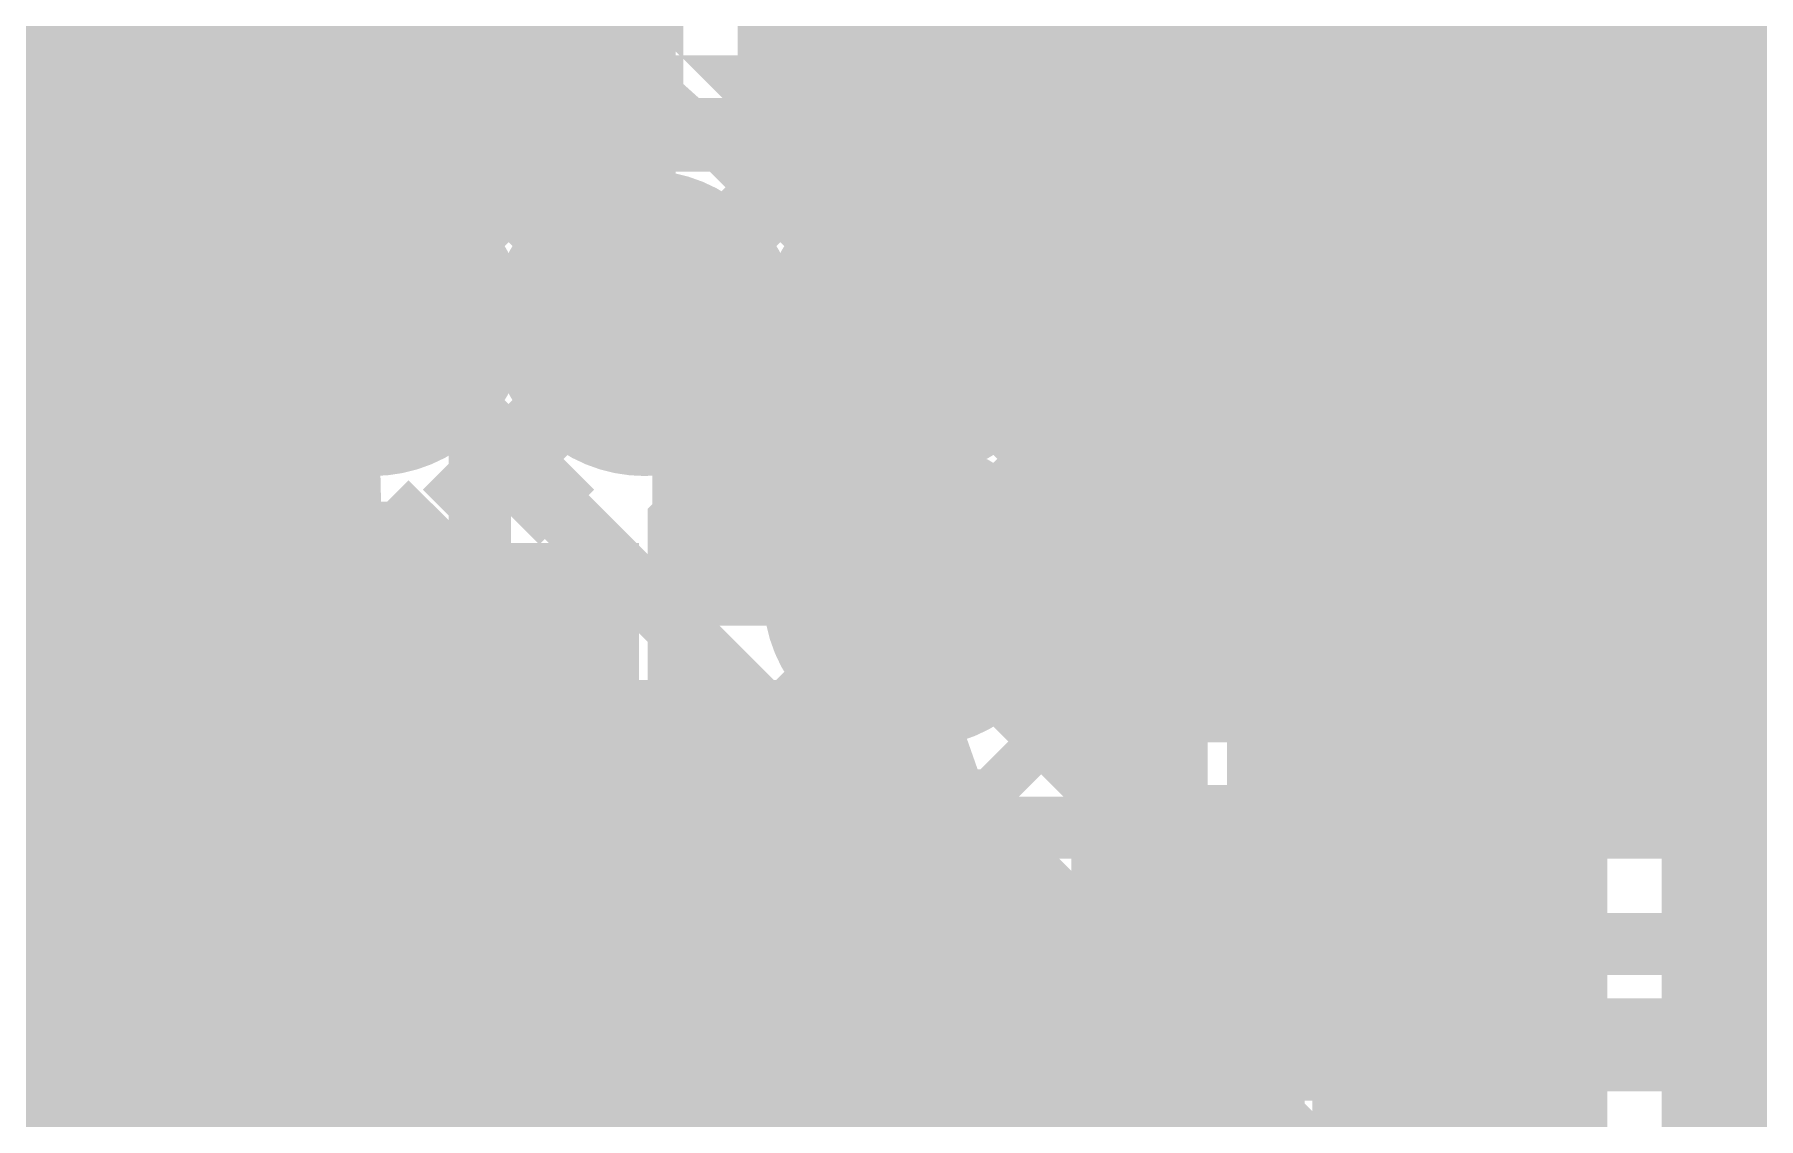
# Model space of a CAD drawing. Extents: x -72 to 72, y -47 to 50.
# Drawn here: x 27.09 to 32.73, y 8.7 to 12.25 of the extents above; entities that cross this region are included whole.
import ezdxf

# ---------------------------------------------------------------- set-up
doc = ezdxf.new("R2010")
doc.units = 0
doc.header["$MEASUREMENT"] = 0
doc.layers.get('0').update_dxf_attribs({"linetype": 'CONTINUOUS'})
for name, color, linetype in [('22-303-0_BOT', 7, 'CONTINUOUS'), ('22-303-0_DRD', 7, 'CONTINUOUS'), ('22-303-0_GND', 6, 'CONTINUOUS'), ('22-303-0_IN1', 4, 'CONTINUOUS'), ('22-303-0_IN2', 3, 'CONTINUOUS'), ('22-303-0_PWR', 5, 'CONTINUOUS'), ('22-303-0_SMB', 10, 'CONTINUOUS'), ('22-303-0_SMT', 14, 'CONTINUOUS'), ('22-303-0_SPB', 9, 'CONTINUOUS'), ('22-303-0_SPT', 12, 'CONTINUOUS'), ('22-303-0_SSB', 11, 'CONTINUOUS'), ('22-303-0_SST', 13, 'CONTINUOUS'), ('22-303-0_TOP', 8, 'CONTINUOUS'), ('THRUHOLE_TAP', 7, 'CONTINUOUS')]:
    doc.layers.add(name, color=color, linetype=linetype)

# ---------------------------------------------------------------- blocks, each defined once
blk = doc.blocks.new('RECTANGLE_4')
blk.add_solid([(0.4826, 0.4064), (0.4826, -0.4064), (-0.4826, 0.4064), (-0.4826, -0.4064)])
blk = doc.blocks.new('ROUND_48')
at = {"const_width": 0.29972}
blk.add_lwpolyline([(-0.14986, 0, 1), (0.14986, 0, 1)], format="xyb", close=True, dxfattribs=at)
blk = doc.blocks.new('OBLONG_61')
at = {"const_width": 0.29972}
blk.add_lwpolyline([(0, 0.59944), (0, -0.59944)], dxfattribs=at)
at = {"const_width": 0.14986}
for points in [[(-0.07493, 0.59944, 1), (0.07493, 0.59944, 1)], [(-0.07493, -0.59944, 1), (0.07493, -0.59944, 1)]]:
    blk.add_lwpolyline(points, format="xyb", close=True, dxfattribs=at)
blk = doc.blocks.new('ROUND_81')
at = {"const_width": 0.0635}
blk.add_lwpolyline([(-0.03175, 0, 1), (0.03175, 0, 1)], format="xyb", close=True, dxfattribs=at)
blk = doc.blocks.new('ROUND_82')
at = {"const_width": 0.50038}
blk.add_lwpolyline([(-0.25019, 0, 1), (0.25019, 0, 1)], format="xyb", close=True, dxfattribs=at)
blk = doc.blocks.new('ROUND_83')
at = {"const_width": 0.50038}
blk.add_lwpolyline([(-0.25019, 0, 1), (0.25019, 0, 1)], format="xyb", close=True, dxfattribs=at)
blk = doc.blocks.new('ROUND_53')
at = {"const_width": 0.29972}
blk.add_lwpolyline([(-0.14986, 0, 1), (0.14986, 0, 1)], format="xyb", close=True, dxfattribs=at)
blk = doc.blocks.new('RECTANGLE_2')
blk.add_solid([(0.63627, 0.51308), (0.63627, -0.51308), (-0.63627, 0.51308), (-0.63627, -0.51308)])
blk = doc.blocks.new('RECTANGLE_10')
blk.add_solid([(1.12522, 1.14935), (1.12522, -1.14935), (-1.12522, 1.14935), (-1.12522, -1.14935)])
blk = doc.blocks.new('ROUND_95')
at = {"const_width": 0.10033}
blk.add_lwpolyline([(-0.050164, 0, 1), (0.050164, 0, 1)], format="xyb", close=True, dxfattribs=at)

msp = doc.modelspace()

# ---------------------------------------------------------------- linework, layer by layer
at = {"layer": '22-303-0_BOT'}
for points, const_width in [([(21.59, 15.24), (23.495, 13.335), (26.924, 13.335), (28.2702, 11.9888), (30.734, 11.9888), (31.75, 11.9888)], 0.381), ([(26.71826, 12.8397), (27.79776, 11.7602)], 0.254), ([(27.1018, 12.45616), (27.1018, 10.93724)], 0.254), ([(27.3304, 12.22756), (27.3304, 10.70864)], 0.254), ([(27.36596, 12.192), (26.83764, 12.192)], 0.254), ([(27.559, 11.99896), (27.559, 10.4775)], 0.254), ([(31.75, 11.9888), (30.734, 11.9888), (30.734, 0.254)], 0.381), ([(31.75, 0.5588), (31.4452, 0.254), (30.734, 0.254), (30.734, 11.9888), (31.75, 11.9888)], 0.381), ([(33.655, 11.9888), (31.75, 11.9888)], 0.381), ([(27.59456, 11.9634), (26.89352, 11.9634)], 0.254), ([(27.24404, 8.89), (27.24404, 10.21842), (26.289, 11.176), (26.289, 11.938)], 0.2032), ([(27.76982, 11.7348), (26.85796, 11.7348)], 0.254), ([(27.7876, 11.77036), (27.7876, 11.75004)], 0.254), ([(27.62504, 11.5062), (26.71064, 11.5062)], 0.254), ([(32.8676, 11.5062), (32.5374, 11.5062)], 0.254), ([(32.5374, 11.4935), (32.5374, 11.2776)], 0.254), ([(32.8676, 11.4935), (32.5374, 11.4935)], 0.254), ([(32.5882, 11.4935), (32.5882, 6.7564)], 0.254), ([(32.8168, 11.4935), (32.8168, 10.08888)], 0.254), ([(26.6954, 11.34364), (27.52852, 10.51052)], 0.254), ([(27.58948, 11.2776), (26.76144, 11.2776)], 0.254), ([(28.194, 11.303), (28.194, 11.27252), (28.54452, 10.922), (28.54452, 8.89)], 0.2032), ([(29.19476, 8.89), (29.19476, 10.65276), (29.21, 10.668), (29.21, 11.176), (29.083, 11.303)], 0.2032), ([(31.2166, 11.2776), (31.2166, 9.6774)], 0.254), ([(34.7472, 11.2776), (31.2293, 11.2776)], 0.254), ([(32.5374, 11.2776), (31.2293, 11.2776)], 0.254), ([(31.2293, 11.2776), (31.2293, 9.6774)], 0.254), ([(31.2293, 11.2776), (31.2293, 9.6774)], 0.254), ([(31.4452, 11.2776), (31.4452, 9.6774)], 0.254), ([(31.6738, 11.2776), (31.6738, 9.6774)], 0.254), ([(31.9024, 11.2776), (31.9024, 9.6774)], 0.254), ([(32.131, 11.2776), (32.131, 9.6774)], 0.254), ([(32.3596, 11.2776), (32.3596, 9.6774)], 0.254), ([(27.64536, 11.049), (26.99004, 11.049)], 0.254), ([(34.7472, 11.049), (31.2293, 11.049)], 0.254), ([(27.83078, 10.8204), (27.21864, 10.8204)], 0.254), ([(27.7876, 10.85596), (27.7876, 9.9314)], 0.254), ([(34.13252, 10.8204), (31.2293, 10.8204)], 0.254), ([(28.0162, 10.72388), (28.0162, 9.92632)], 0.254), ([(28.13812, 10.70102), (28.13812, 9.87298)], 0.254), ([(28.13812, 10.5918), (27.44724, 10.5918)], 0.254), ([(33.89376, 10.5918), (31.2293, 10.5918)], 0.254), ([(31.877, 10.541), (31.877, 9.1694), (31.6738, 8.9662), (31.75, 8.9662)], 0.2032), ([(28.13812, 10.3632), (27.62504, 10.3632)], 0.254), ([(29.972, 10.414), (29.845, 10.287), (29.845, 8.89)], 0.2032), ([(29.845, 8.89), (29.845, 10.287), (29.972, 10.414)], 0.2032), ([(33.81756, 10.3632), (31.2293, 10.3632)], 0.254), ([(27.65044, 10.21842), (27.65044, 9.87298)], 0.254), ([(28.13812, 10.1346), (27.65044, 10.1346)], 0.254), ([(33.8328, 10.1346), (31.2293, 10.1346)], 0.254), ([(32.71266, 10.08888), (32.71266, 8.48106)], 0.254), ([(33.8455, 10.08888), (32.71266, 10.08888)], 0.254), ([(27.7114, 9.906), (27.65044, 9.906)], 0.254), ([(28.13812, 9.906), (28.07716, 9.906)], 0.254), ([(32.71266, 9.906), (31.2293, 9.906)], 0.254), ([(32.71266, 9.6774), (31.2293, 9.6774)], 0.254), ([(32.5374, 9.6774), (31.2293, 9.6774)], 0.254), ([(31.75, 9.6774), (31.75, 8.9662)], 0.254), ([(32.5374, 9.6774), (32.5374, 8.255)], 0.254), ([(32.71266, 9.4488), (32.5374, 9.4488)], 0.254), ([(32.71266, 9.271), (33.655, 9.271)], 0.254), ([(32.71266, 9.2202), (32.5374, 9.2202)], 0.254), ([(32.5374, 8.9662), (31.75, 8.9662)], 0.254), ([(32.71266, 8.9916), (32.5374, 8.9916)], 0.254), ([(27.89428, 8.89), (27.89428, 7.19328)], 0.2032), ([(27.89428, 8.89), (27.89428, 7.19328)], 0.2032), ([(32.71266, 8.763), (32.5374, 8.763)], 0.254)]:
    msp.add_lwpolyline(points, dxfattribs=dict(at, const_width=const_width))
at = {"layer": '22-303-0_BOT', "const_width": 0.254}
for points in [[(27.79776, 11.7602, 0.2175125), (27.58899, 11.303)], [(27.58948, 11.303, 0.3873554), (28.13812, 10.70102)], [(27.65044, 10.21842, 0.1989124), (27.53141, 10.50579)], [(27.89428, 9.9441, 0.1425298), (27.65035, 9.87312)], [(28.13812, 9.87298, 0.1425287), (27.89428, 9.94393)]]:
    msp.add_lwpolyline(points, format="xyb", dxfattribs=at)
at = {"layer": '22-303-0_DRD', "const_width": 0.254}
for points in [[(28.829, 11.938), (27.559, 10.668)], [(28.829, 10.668), (27.559, 11.938)], [(29.718, 11.938), (28.448, 10.668)], [(29.718, 10.668), (28.448, 11.938)], [(30.607, 11.938), (29.337, 10.668)], [(30.607, 10.668), (29.337, 11.938)], [(32.512, 11.176), (31.242, 9.906)], [(32.512, 9.906), (31.242, 11.176)], [(32.512, 11.176), (31.242, 9.906)], [(32.512, 9.906), (31.242, 11.176)], [(32.512, 11.176), (31.242, 9.906)], [(32.512, 9.906), (31.242, 11.176)], [(30.607, 11.049), (29.337, 9.779)], [(30.607, 9.779), (29.337, 11.049)], [(30.607, 11.049), (29.337, 9.779)], [(30.607, 9.779), (29.337, 11.049)], [(33.909, 7.62), (32.639, 8.89)]]:
    msp.add_lwpolyline(points, dxfattribs=at)
at = {"layer": '22-303-0_IN1'}
for points, const_width in [([(27.89428, 7.19328), (27.89428, 10.07872), (27.051, 10.922), (27.051, 21.59), (24.765, 23.876), (24.765, 26.035), (24.511, 26.289)], 0.2032), ([(26.67, 24.384), (27.432, 23.622), (27.432, 11.176), (28.194, 10.414), (29.972, 10.414)], 0.2032), ([(29.083, 11.303), (29.083, 20.955), (30.353, 22.225), (33.274, 22.225), (35.433, 20.066), (36.83, 20.066)], 0.2032), ([(25.654, 17.018), (25.273, 16.637), (25.273, 13.716), (25.29586, 13.6906), (25.29586, 11.66114), (26.162, 10.795), (26.543, 10.795), (27.305, 10.033), (27.305, 4.572), (25.273, 2.54), (25.273, 2.413)], 0.2032), ([(35.687, 8.128), (35.687, 10.541), (34.671, 11.557), (30.734, 11.557), (29.845, 12.446), (29.845, 13.208)], 0.2032), ([(29.972, 10.414), (31.75, 8.636), (31.75, -4.826)], 0.2032), ([(28.30068, 10.0076), (28.30068, 7.64032)], 0.254), ([(29.52496, 10.0076), (28.30068, 10.0076)], 0.254), ([(28.321, 10.0076), (28.321, 7.62254)], 0.254), ([(28.5496, 10.0076), (28.5496, 7.59714)], 0.254), ([(28.7782, 10.0076), (28.7782, 7.66318)], 0.254), ([(29.0068, 10.0076), (29.0068, 7.63778)], 0.254), ([(29.2354, 10.0076), (29.2354, 7.50824)], 0.254), ([(29.464, 10.0076), (29.464, 3.2639)], 0.254), ([(29.6926, 9.87806), (29.6926, 3.3782)], 0.254), ([(29.9212, 9.81202), (29.9212, 3.39344)], 0.254), ([(29.972, 9.80948), (29.99991, 9.81012)], 0.254), ([(29.972, 9.80948), (29.99991, 9.81012)], 0.254), ([(29.99994, 9.80948), (31.3436, 8.46836)], 0.254), ([(30.03296, 9.779), (28.30068, 9.779)], 0.254), ([(30.1498, 9.66216), (30.1498, 3.3147)], 0.254), ([(30.26156, 9.5504), (28.30068, 9.5504)], 0.254), ([(30.3784, 9.43356), (30.3784, 3.07848)], 0.254), ([(30.49016, 9.3218), (28.30068, 9.3218)], 0.254), ([(30.607, 9.20496), (30.607, -4.50596)], 0.254), ([(30.71876, 9.0932), (28.30068, 9.0932)], 0.254), ([(30.8356, 8.97636), (30.8356, -4.73456)], 0.254), ([(30.94736, 8.8646), (28.30068, 8.8646)], 0.254), ([(31.0642, 8.74776), (31.0642, -4.96316)], 0.254), ([(31.17596, 8.636), (28.30068, 8.636)], 0.254)]:
    msp.add_lwpolyline(points, dxfattribs=dict(at, const_width=const_width))
at = {"layer": '22-303-0_IN1', "const_width": 0.254}
msp.add_lwpolyline([(29.52496, 10.0076, 0.2113087), (29.972, 9.80984)], format="xyb", dxfattribs=at)
msp.add_lwpolyline([(29.52496, 10.0076, 0.2113087), (29.972, 9.80984)], format="xyb", dxfattribs=at)
at = {"layer": '22-303-0_IN2'}
for points, const_width in [([(26.289, 14.097), (25.527, 13.335), (25.527, 11.557), (25.908, 11.176), (26.67, 11.176), (27.432, 11.938), (29.337, 11.938), (29.972, 11.303)], 0.2032), ([(26.289, 10.16), (27.178, 9.271), (35.56, 9.271), (38.608, 12.319), (43.18, 12.319)], 0.2032), ([(34.798, 12.192), (34.417, 12.192), (31.877, 9.652), (29.845, 9.652), (28.194, 11.303)], 0.2032), ([(33.69056, 12.0396), (29.80944, 12.0396)], 0.254), ([(29.80944, 12.0396), (29.94152, 11.90752)], 0.254), ([(29.845, 12.0396), (29.845, 12.00404)], 0.254), ([(30.0736, 12.0396), (30.0736, 11.89736)], 0.254), ([(30.3022, 12.0396), (30.3022, 11.80846)], 0.254), ([(30.5308, 12.0396), (30.5308, 11.53414)], 0.254), ([(30.7594, 12.0396), (30.7594, 10.0584)], 0.254), ([(30.988, 12.0396), (30.988, 10.0584)], 0.254), ([(31.2166, 12.0396), (31.2166, 10.0584)], 0.254), ([(31.4452, 12.0396), (31.4452, 10.0584)], 0.254), ([(31.6738, 12.0396), (31.6738, 10.0584)], 0.254), ([(33.69056, 12.0396), (31.70936, 10.0584)], 0.254), ([(31.9024, 12.0396), (31.9024, 10.25144)], 0.254), ([(32.131, 12.0396), (32.131, 10.48004)], 0.254), ([(32.3596, 12.0396), (32.3596, 10.70864)], 0.254), ([(32.5882, 12.0396), (32.5882, 10.93724)], 0.254), ([(32.8168, 12.0396), (32.8168, 11.16584)], 0.254), ([(33.61436, 11.9634), (29.88564, 11.9634)], 0.254), ([(29.972, 11.90752), (29.94156, 11.90675)], 0.254), ([(33.38576, 11.7348), (30.39364, 11.7348)], 0.254), ([(34.47796, 11.67892), (32.47644, 9.6774)], 0.254), ([(27.59964, 11.5316), (26.9621, 10.89152)], 0.254), ([(27.559, 11.49096), (27.559, 9.6774)], 0.254), ([(27.62504, 11.5062), (27.57424, 11.5062)], 0.254), ([(27.6352, 11.5316), (27.59964, 11.5316)], 0.254), ([(33.15716, 11.5062), (30.54096, 11.5062)], 0.254), ([(27.58948, 11.2776), (27.34564, 11.2776)], 0.254), ([(32.92856, 11.2776), (30.57652, 11.2776)], 0.254), ([(27.3304, 11.26236), (27.3304, 9.69264)], 0.254), ([(27.64536, 11.049), (27.11704, 11.049)], 0.254), ([(32.69996, 11.049), (30.52064, 11.049)], 0.254), ([(30.5308, 11.07186), (30.5308, 10.64514)], 0.254), ([(27.1018, 11.03376), (27.1018, 9.92124)], 0.254), ([(27.83078, 10.8204), (26.86558, 10.8204)], 0.254), ([(27.7876, 10.85596), (27.7876, 9.6774)], 0.254), ([(32.47136, 10.8204), (30.41904, 10.8204)], 0.254), ([(28.0162, 10.72388), (28.0162, 9.6774)], 0.254), ([(28.194, 10.69848), (28.22191, 10.69912)], 0.254), ([(28.22194, 10.69848), (29.24556, 9.6774)], 0.254), ([(28.2448, 10.67816), (28.2448, 9.6774)], 0.254), ([(28.33116, 10.5918), (26.71064, 10.5918)], 0.254), ([(32.24276, 10.5918), (30.54858, 10.5918)], 0.254), ([(28.4734, 10.44956), (28.4734, 9.6774)], 0.254), ([(28.55976, 10.3632), (26.85796, 10.3632)], 0.254), ([(32.01416, 10.3632), (30.57398, 10.3632)], 0.254), ([(28.702, 10.22096), (28.702, 9.6774)], 0.254), ([(30.5308, 10.18286), (30.5308, 10.0584)], 0.254), ([(28.78836, 10.1346), (26.89352, 10.1346)], 0.254), ([(26.89352, 10.12952), (27.34564, 9.6774)], 0.254), ([(31.78556, 10.1346), (30.50794, 10.1346)], 0.254), ([(31.70936, 10.0584), (30.45968, 10.0584)], 0.254), ([(28.9306, 9.99236), (28.9306, 9.6774)], 0.254), ([(32.8168, 10.01776), (32.8168, 9.6774)], 0.254), ([(29.01696, 9.906), (27.11704, 9.906)], 0.254), ([(33.9471, 9.906), (32.70504, 9.906)], 0.254), ([(29.1592, 9.76376), (29.1592, 9.6774)], 0.254), ([(32.5882, 9.78916), (32.5882, 9.6774)], 0.254), ([(29.24556, 9.6774), (27.34564, 9.6774)], 0.254), ([(35.39236, 9.6774), (32.47644, 9.6774)], 0.254), ([(26.67, 7.62), (27.94, 8.89), (35.814, 8.89), (36.576, 8.128)], 0.2032), ([(27.34056, 8.8646), (26.69794, 8.22452)], 0.254), ([(27.1018, 8.87222), (27.1018, 8.62584)], 0.254), ([(27.34056, 8.8646), (27.178, 8.8646)], 0.254), ([(27.23896, 8.763), (24.0284, 8.763)], 0.254)]:
    msp.add_lwpolyline(points, dxfattribs=dict(at, const_width=const_width))
at = {"layer": '22-303-0_IN2', "const_width": 0.254}
for points in [[(30.57652, 11.303, 0.4142136), (29.972, 11.90752)], [(27.6352, 11.5316, 0.0973858), (27.59025, 11.303)], [(27.58948, 11.303, 0.4142136), (28.194, 10.69848)], [(30.38094, 10.8585, 0.2097578), (30.576, 11.303)], [(30.57652, 10.414, 0.2097575), (30.38129, 10.85888)], [(30.57652, 10.414, 0.2097575), (30.38129, 10.85888)], [(30.45968, 10.0584, 0.1588241), (30.57556, 10.414)], [(30.45968, 10.0584, 0.1588241), (30.57556, 10.414)], [(26.89098, 8.98398, 0.1989124), (27.178, 8.86509)]]:
    msp.add_lwpolyline(points, format="xyb", dxfattribs=at)
at = {"layer": '22-303-0_SSB', "const_width": 0.1524}
for points in [[(30.34538, 10.4902), (29.845, 9.98982), (23.5458, 9.98982), (23.5458, 14.3891), (30.34538, 14.3891), (30.34538, 10.4902)], [(30.9245, 11.2395), (30.9245, 14.1605), (32.5628, 14.1605), (32.5628, 11.2395), (30.9245, 11.2395)], [(29.56052, 11.1506), (29.56052, 10.42924)], [(29.42336, 11.13028), (29.42336, 10.44956)], [(29.69768, 11.11758), (29.69768, 10.46226)], [(29.2862, 11.04138), (29.2862, 10.53846)], [(29.76118, 11.07948), (29.32684, 11.07948)], [(29.83484, 11.00582), (29.83484, 10.57148)], [(30.47492, 10.56894), (30.7721, 10.56894), (30.82036, 10.70864), (30.82036, 10.85088), (30.7721, 10.99312), (30.47492, 10.99312), (30.42666, 10.85088), (30.42666, 10.70864), (30.62478, 10.14476)], [(31.17596, 10.4267), (31.56966, 10.4267), (31.37408, 10.99312), (31.27502, 10.99312), (31.27502, 10.14476)], [(32.31896, 10.56894), (32.02432, 10.56894), (31.92526, 10.70864), (31.92526, 10.85088), (32.02432, 10.99312), (32.31896, 10.99312), (32.31896, 10.14476)], [(32.76092, 10.56894), (32.71266, 10.70864), (32.71266, 10.85088), (32.76092, 10.99312), (33.0581, 10.99312), (33.10636, 10.85088), (33.10636, 10.70864), (33.0581, 10.56894), (32.76092, 10.56894), (32.71266, 10.4267), (32.71266, 10.287), (32.76092, 10.14476), (33.0581, 10.14476), (33.10636, 10.287), (33.10636, 10.4267), (33.0581, 10.56894)], [(29.87294, 10.94232), (29.21762, 10.94232)], [(29.90596, 10.80516), (29.1846, 10.80516)], [(29.88564, 10.668), (29.20492, 10.668)], [(29.79674, 10.53084), (29.29382, 10.53084)], [(32.07258, 10.56894), (31.92526, 10.14476)], [(34.544, 10.033), (34.544, 6.477), (32.766, 6.477), (32.766, 10.033), (34.544, 10.033)], [(30.9245, 6.7945), (30.9245, 9.7155), (32.5628, 9.7155), (32.5628, 6.7945), (30.9245, 6.7945)]]:
    msp.add_lwpolyline(points, dxfattribs=at)
for points in [[(29.54528, 11.1506, 0.4142136), (29.1846, 10.78992)], [(29.90596, 10.78992, 0.4142136), (29.54528, 11.1506)], [(29.1846, 10.78992, 0.4142136), (29.54528, 10.42924)], [(29.54528, 10.42924, 0.4142136), (29.90596, 10.78992)]]:
    msp.add_lwpolyline(points, format="xyb", dxfattribs=at)
at = {"layer": '22-303-0_SST', "const_width": 0.1524}
for points in [[(27.37358, 13.80236), (27.37612, 13.79982), (27.94, 13.32992), (27.9273, 13.34262), (27.9527, 13.31976), (28.50896, 13.87602), (28.4861, 13.90142), (27.9273, 13.34262)], [(30.01264, 10.6426), (30.36824, 10.6426), (30.48508, 10.98042), (30.48508, 11.32078), (30.36824, 11.6586), (30.01264, 11.6586)], [(30.07106, 10.6426), (30.07106, 11.6586)], [(31.26486, 10.6426), (30.85084, 10.6426), (30.85084, 11.6586)], [(32.04464, 11.1506), (31.68904, 11.1506), (31.62808, 11.32078), (31.62808, 11.48842), (31.68904, 11.6586), (32.04464, 11.6586), (32.10306, 11.48842), (32.10306, 11.32078), (31.86684, 10.6426)], [(30.48, 10.033), (31.75, 10.033), (32.004, 9.779), (32.004, 6.477), (30.226, 6.477), (30.226, 9.779), (30.48, 10.033)], [(29.24048, 9.98474), (29.5402, 9.98474), (29.5402, 3.98526), (29.24048, 3.98526)]]:
    msp.add_lwpolyline(points, dxfattribs=at)
at = {"layer": '22-303-0_TOP'}
for points, const_width in [([(27.1526, 17.653), (27.1526, 10.88898)], 0.254), ([(27.3812, 17.653), (27.3812, 10.88898)], 0.254), ([(27.6098, 17.653), (27.6098, 11.45794)], 0.254), ([(27.8384, 17.653), (27.8384, 11.79068)], 0.254), ([(28.067, 17.653), (28.067, 11.89482)], 0.254), ([(28.2956, 17.653), (28.2956, 11.89736)], 0.254), ([(28.5242, 17.653), (28.5242, 11.80846)], 0.254), ([(28.7528, 17.653), (28.7528, 11.80846)], 0.254), ([(28.9814, 17.653), (28.9814, 11.89736)], 0.254), ([(29.083, 17.653), (29.083, 11.90752)], 0.254), ([(27.60472, 15.23746), (27.60472, 14.55928), (27.60472, 13.97), (27.178, 13.54328), (27.178, 10.19556), (27.94, 9.43356)], 0.635), ([(32.8168, 13.4747), (32.8168, 11.06424)], 0.254), ([(29.5148, 12.7), (29.5148, 11.72464)], 0.254), ([(29.6164, 12.6492), (29.6164, 11.79068)], 0.254), ([(30.0736, 12.6492), (30.0736, 11.89736)], 0.254), ([(29.845, 12.60348), (29.845, 11.89482)], 0.254), ([(30.3022, 12.49172), (30.3022, 11.80846)], 0.254), ([(32.5882, 12.39266), (32.5882, 11.29284)], 0.254), ([(30.5308, 12.33932), (30.5308, 11.7094)], 0.254), ([(32.385, 12.3317), (30.607, 12.3317)], 0.254), ([(30.7594, 12.3317), (30.7594, 11.7094)], 0.254), ([(30.988, 12.3317), (30.988, 11.7094)], 0.254), ([(31.2166, 12.3317), (31.2166, 11.7094)], 0.254), ([(31.4452, 12.3317), (31.4452, 11.7094)], 0.254), ([(31.6738, 12.3317), (31.6738, 11.7094)], 0.254), ([(31.9024, 12.3317), (31.9024, 11.7094)], 0.254), ([(32.131, 12.3317), (32.131, 11.68908)], 0.254), ([(32.3596, 12.3317), (32.3596, 11.52144)], 0.254), ([(29.083, 12.2682), (26.79446, 12.2682)], 0.254), ([(34.19348, 12.192), (29.5148, 12.192)], 0.254), ([(29.083, 12.0396), (26.88336, 12.0396)], 0.254), ([(34.2392, 11.9634), (29.5148, 11.9634)], 0.254), ([(27.86634, 11.811), (26.88082, 11.811)], 0.254), ([(28.75534, 11.811), (28.52166, 11.811)], 0.254), ([(29.54782, 11.7348), (29.5148, 11.7348)], 0.254), ([(34.3916, 11.7348), (30.39364, 11.7348)], 0.254), ([(32.004, 11.7094), (30.41904, 11.7094)], 0.254), ([(27.65806, 11.5824), (26.77668, 11.5824)], 0.254), ([(32.2961, 11.58494), (32.79902, 11.08202)], 0.254), ([(34.3916, 11.5062), (32.37484, 11.5062)], 0.254), ([(27.59202, 11.3538), (26.44394, 11.3538)], 0.254), ([(29.972, 11.303), (32.004, 11.303), (32.512, 10.795), (32.512, 5.08)], 0.2032), ([(34.3916, 11.2776), (32.60344, 11.2776)], 0.254), ([(27.61488, 11.1252), (24.638, 11.1252)], 0.254), ([(27.6098, 11.14806), (27.6098, 10.88898)], 0.254), ([(34.3916, 11.049), (32.8295, 11.049)], 0.254), ([(28.067, 9.271), (25.527, 9.271), (24.638, 10.16), (24.638, 10.795)], 0.635), ([(27.74696, 10.8966), (24.638, 10.8966)], 0.254), ([(27.75204, 10.88898), (26.50998, 10.88898)], 0.254), ([(31.83636, 10.8966), (30.41904, 10.8966)], 0.254), ([(30.5308, 10.8966), (30.5308, 10.64514)], 0.254), ([(30.7594, 10.8966), (30.7594, 10.08888)], 0.254), ([(30.988, 10.8966), (30.988, 10.08888)], 0.254), ([(31.2166, 10.8966), (31.2166, 10.08888)], 0.254), ([(31.4452, 10.8966), (31.4452, 10.08888)], 0.254), ([(31.6738, 10.8966), (31.6738, 10.08888)], 0.254), ([(31.83636, 10.8966), (32.1056, 10.62736)], 0.254), ([(31.91256, 10.8204), (30.41904, 10.8204)], 0.254), ([(31.9024, 10.83056), (31.9024, 10.08888)], 0.254), ([(32.1056, 10.5918), (30.54858, 10.5918)], 0.254), ([(32.1056, 10.62736), (32.1056, 5.6642)], 0.254), ([(31.877, 10.541), (31.115, 9.779), (31.115, 9.271), (31.115, 9.779), (31.877, 10.541)], 0.2032), ([(31.115, 9.271), (31.115, 9.779), (31.877, 10.541)], 0.2032), ([(32.1056, 10.3632), (30.57398, 10.3632)], 0.254), ([(30.5308, 10.18286), (30.5308, 10.08888)], 0.254), ([(32.05734, 10.08888), (30.48, 10.08888)], 0.254), ([(32.1056, 10.1346), (30.50794, 10.1346)], 0.254), ([(31.115, 10.08888), (31.115, 9.271)], 0.254), ([(32.05734, 10.08888), (32.05734, 8.45312)], 0.254), ([(29.5148, 10.01776), (29.5148, 8.382)], 0.254), ([(29.6164, 9.92378), (29.6164, 3.3528)], 0.254), ([(29.64434, 9.906), (29.5148, 9.906)], 0.254), ([(32.1056, 9.906), (32.05734, 9.906)], 0.254), ([(29.845, 9.82218), (29.845, 3.39852)], 0.254), ([(30.0736, 9.8171), (30.0736, 5.6642)], 0.254), ([(30.17266, 9.8425), (30.17266, 8.45312)], 0.254), ([(30.17266, 9.6774), (29.5148, 9.6774)], 0.254), ([(32.1056, 9.6774), (32.05734, 9.6774)], 0.254), ([(26.50998, 9.43356), (27.94, 9.43356)], 0.254), ([(27.94, 9.43356), (27.94, 9.398), (28.067, 9.271)], 0.2032), ([(30.17266, 9.4488), (29.5148, 9.4488)], 0.254), ([(32.1056, 9.4488), (32.05734, 9.4488)], 0.254), ([(30.17266, 9.271), (31.115, 9.271)], 0.254), ([(31.115, 8.45312), (31.115, 9.271)], 0.254), ([(30.17266, 9.2202), (29.5148, 9.2202)], 0.254), ([(32.1056, 9.2202), (32.05734, 9.2202)], 0.254), ([(30.17266, 8.9916), (29.5148, 8.9916)], 0.254), ([(32.1056, 8.9916), (32.05734, 8.9916)], 0.254), ([(30.17266, 8.763), (29.5148, 8.763)], 0.254), ([(32.1056, 8.763), (32.05734, 8.763)], 0.254)]:
    msp.add_lwpolyline(points, dxfattribs=dict(at, const_width=const_width))
at = {"layer": '22-303-0_TOP', "const_width": 0.254}
for points in [[(30.2387, 12.7, 0.4142136), (30.607, 12.3317)], [(32.385, 12.3317, 0.4142136), (32.7533, 12.7)], [(28.194, 11.90752, 0.4142136), (27.58948, 11.303)], [(28.6385, 11.71194, 0.2097578), (28.194, 11.907)], [(29.083, 11.90752, 0.2097581), (28.63811, 11.71229)], [(29.972, 11.90752, 0.2097581), (29.52711, 11.71229)], [(30.41904, 11.7094, 0.2113087), (29.972, 11.90716)], [(32.29102, 11.59002, 0.1989124), (32.004, 11.70891)], [(27.58948, 11.303, 0.190446), (27.75282, 10.88971)], [(32.9184, 10.795, 0.1989124), (32.79937, 11.08237)], [(30.38094, 10.8585, 0.0223092), (30.41892, 10.89671)], [(30.57652, 10.414, 0.2097575), (30.38129, 10.85888)], [(30.57652, 10.414, 0.2097575), (30.38129, 10.85888)], [(30.48, 10.08888, 0.1432972), (30.57513, 10.414)], [(30.48, 10.08888, 0.1432972), (30.57513, 10.414)], [(29.5148, 10.01776, 0.2175125), (29.972, 9.80899)], [(29.5148, 10.01776, 0.2175125), (29.972, 9.80899)], [(29.972, 9.80948, 0.0846168), (30.17227, 9.84361)], [(29.972, 9.80948, 0.0846168), (30.17227, 9.84361)]]:
    msp.add_lwpolyline(points, format="xyb", dxfattribs=at)

# ---------------------------------------------------------------- block references
at = {"layer": '22-303-0_BOT'}
for name, p in [('RECTANGLE_4', (31.75, 11.9888)), ('ROUND_48', (28.194, 11.303)), ('ROUND_48', (29.083, 11.303)), ('ROUND_48', (29.972, 11.303)), ('ROUND_48', (31.877, 10.541)), ('ROUND_48', (29.972, 10.414)), ('OBLONG_61', (27.24404, 8.89)), ('OBLONG_61', (27.89428, 8.89)), ('OBLONG_61', (28.54452, 8.89)), ('OBLONG_61', (29.19476, 8.89)), ('OBLONG_61', (29.845, 8.89)), ('RECTANGLE_4', (31.75, 8.9662))]:
    msp.add_blockref(name, p, dxfattribs=at)
at = {"layer": '22-303-0_GND'}
for name, p in [('ROUND_82', (28.194, 11.303)), ('ROUND_83', (29.083, 11.303)), ('ROUND_83', (29.972, 11.303)), ('ROUND_83', (29.972, 10.414)), ('ROUND_81', (31.877, 10.541))]:
    msp.add_blockref(name, p, dxfattribs=at)
at = {"layer": '22-303-0_IN1'}
for name, p in [('ROUND_48', (28.194, 11.303)), ('ROUND_48', (29.083, 11.303)), ('ROUND_48', (29.972, 11.303)), ('ROUND_53', (31.877, 10.541)), ('ROUND_48', (29.972, 10.414))]:
    msp.add_blockref(name, p, dxfattribs=at)
at = {"layer": '22-303-0_IN2'}
for name, p in [('ROUND_48', (28.194, 11.303)), ('ROUND_48', (29.083, 11.303)), ('ROUND_48', (29.972, 11.303)), ('ROUND_53', (31.877, 10.541)), ('ROUND_48', (29.972, 10.414))]:
    msp.add_blockref(name, p, dxfattribs=at)
at = {"layer": '22-303-0_PWR'}
for name, p in [('ROUND_82', (28.194, 11.303)), ('ROUND_83', (29.083, 11.303)), ('ROUND_83', (29.972, 11.303)), ('ROUND_82', (31.877, 10.541)), ('ROUND_83', (29.972, 10.414))]:
    msp.add_blockref(name, p, dxfattribs=at)
at = {"layer": '22-303-0_SMB'}
for name, p in [('RECTANGLE_4', (31.75, 11.9888)), ('OBLONG_61', (27.24404, 8.89)), ('OBLONG_61', (27.89428, 8.89)), ('OBLONG_61', (28.54452, 8.89)), ('OBLONG_61', (29.19476, 8.89)), ('OBLONG_61', (29.845, 8.89)), ('RECTANGLE_4', (31.75, 8.9662))]:
    msp.add_blockref(name, p, dxfattribs=at)
at = {"layer": '22-303-0_SMT'}
for name, p in [('RECTANGLE_10', (27.94, 9.43356)), ('RECTANGLE_2', (31.115, 9.271))]:
    msp.add_blockref(name, p, dxfattribs=at)
at = {"layer": '22-303-0_SPB'}
for name, p in [('RECTANGLE_4', (31.75, 11.9888)), ('OBLONG_61', (27.24404, 8.89)), ('OBLONG_61', (27.89428, 8.89)), ('OBLONG_61', (28.54452, 8.89)), ('OBLONG_61', (29.19476, 8.89)), ('OBLONG_61', (29.845, 8.89)), ('RECTANGLE_4', (31.75, 8.9662))]:
    msp.add_blockref(name, p, dxfattribs=at)
at = {"layer": '22-303-0_SPT'}
for name, p in [('RECTANGLE_10', (27.94, 9.43356)), ('RECTANGLE_2', (31.115, 9.271))]:
    msp.add_blockref(name, p, dxfattribs=at)
at = {"layer": '22-303-0_TOP'}
for name, p in [('ROUND_48', (28.194, 11.303)), ('ROUND_48', (29.083, 11.303)), ('ROUND_48', (29.972, 11.303)), ('ROUND_48', (31.877, 10.541)), ('ROUND_48', (29.972, 10.414)), ('RECTANGLE_10', (27.94, 9.43356)), ('RECTANGLE_2', (31.115, 9.271))]:
    msp.add_blockref(name, p, dxfattribs=at)
at = {"layer": 'THRUHOLE_TAP'}
for p in [(28.194, 11.303), (29.083, 11.303), (29.972, 11.303), (31.877, 10.541), (29.972, 10.414)]:
    msp.add_blockref('ROUND_95', p, dxfattribs=at)

doc.saveas('drawing.dxf')
